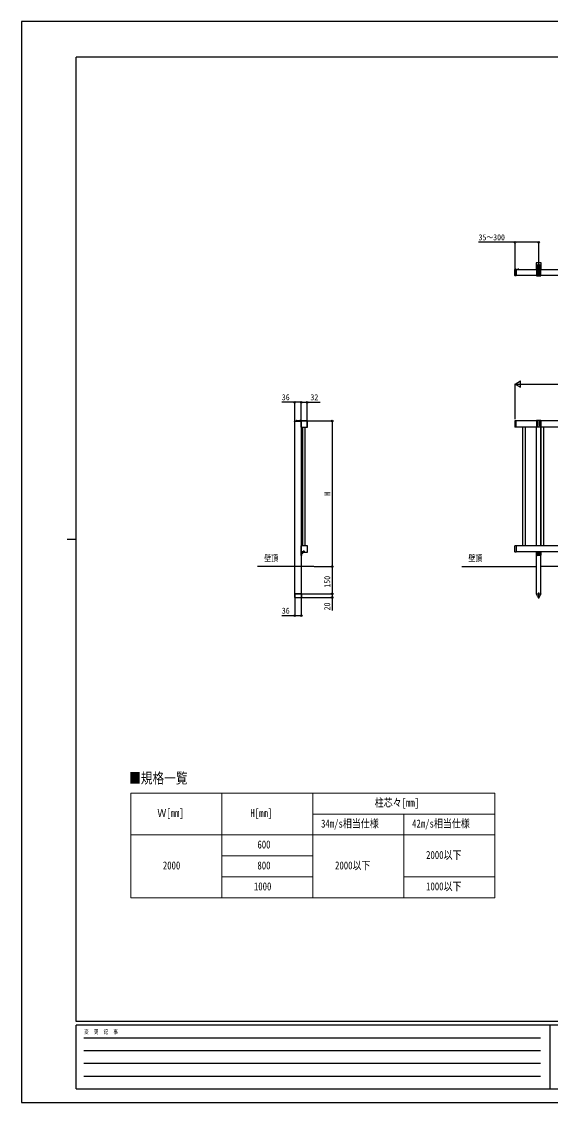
# Model space of a CAD drawing. Units: millimetres, scale not verified. Extents: x -4205 to 4205, y -2970 to 2970.
# Drawn here: x -4205 to -1301, y -2970 to 2970 of the extents above; entities that cross this region are included whole.
import ezdxf
from ezdxf.enums import TextEntityAlignment as Align

# ---------------------------------------------------------------- set-up
doc = ezdxf.new("R2010")
doc.units = ezdxf.units.MM
doc.header["$LTSCALE"] = 16
doc.layers.add('0-1_TABLE1', color=7, linetype='Continuous', lineweight=18)
for name, color, linetype in [('0-2_USER1', 3, 'Continuous'), ('0-3_YKK_A1', 4, 'Continuous'), ('0-4_YKK_D', 6, 'Continuous'), ('0-5_YKK_ZWAK', 7, 'Continuous')]:
    doc.layers.add(name, color=color, linetype=linetype)
doc.styles.add('ＭＳ ゴシック', font='')
doc.styles.get('ＭＳ ゴシック').set_extended_font_data('MS Gothic')

msp = doc.modelspace()

# ---------------------------------------------------------------- linework, layer by layer
at = {"layer": '0-1_TABLE1'}
for p, q in [((-3605.69, -1270.3), (-1605.69, -1270.3)), ((-3605.69, -1270.3), (-3605.69, -1845.3)), ((-3105.69, -1270.3), (-3105.69, -1845.3)), ((-2605.69, -1270.3), (-2605.69, -1845.3)), ((-1605.69, -1270.3), (-1605.69, -1845.3)), ((-2605.69, -1385.3), (-1605.69, -1385.3)), ((-2105.69, -1385.3), (-2105.69, -1845.3)), ((-3605.69, -1500.3), (-1605.69, -1500.3)), ((-3105.69, -1615.3), (-2605.69, -1615.3)), ((-3105.69, -1730.3), (-2605.69, -1730.3)), ((-2105.69, -1730.3), (-1605.69, -1730.3)), ((-3605.69, -1845.3), (-1605.69, -1845.3))]:
    msp.add_line(p, q, dxfattribs=at)
at = {"layer": '0-3_YKK_A1'}
for p, q in [((-1496.98, 1574.18), (-1496.98, 1607.82)), ((-1489.3, 1609.23), (-1496.04, 1608.82)), ((-1494.98, 1571.89), (-1494.98, 1610.22)), ((-1488.98, 1608.93), (-1488.98, 1608.25)), ((-1488.98, 1608.25), (-1488.98, 1573.75)), ((-1488.98, 1607), (-1377.98, 1607)), ((-1473.88, 1607), (-1481.08, 1607)), ((-1479.53, 1608.97), (-1478.63, 1607.15)), ((-1477.48, 1606.54), (-1478.63, 1607.15)), ((-1477.48, 1610.5), (-1477.48, 1603.93)), ((-1477.48, 1606.54), (-1476.34, 1607.15)), ((-1475.43, 1608.97), (-1476.34, 1607.15)), ((-1379.98, 1642.5), (-1379.98, 1609)), ((-1377.98, 1607), (-1379.98, 1609)), ((-1377.98, 1607), (-1377.98, 1606.71)), ((-1377.98, 1605.29), (-1377.98, 1591.71)), ((-1353.48, 1645), (-1377.48, 1645)), ((-1375.48, 1573.5), (-1375.48, 1632.2)), ((-1371.73, 1610.2), (-1359.23, 1610.2)), ((-1370.48, 1632.2), (-1370.48, 1573.5)), ((-1366.73, 1609.78), (-1367.56, 1609.78)), ((-1365.48, 1568.8), (-1365.48, 1647.63)), ((-1364.24, 1610.61), (-1363.41, 1610.61)), ((-1360.48, 1573.5), (-1360.48, 1632.2)), ((-1355.48, 1632.2), (-1355.48, 1573.5)), ((-1350.98, 1609), (-1352.98, 1607)), ((-1352.98, 1607), (-636.98, 1607)), ((-1352.98, 1606.71), (-1352.98, 1607)), ((-1352.98, 1591.71), (-1352.98, 1605.29)), ((-1350.98, 1609), (-1350.98, 1642.5)), ((-1489.3, 1572.77), (-1496.04, 1573.18)), ((-1377.98, 1575), (-1488.98, 1575)), ((-1488.98, 1573.75), (-1488.98, 1573.07)), ((-1377.98, 1590.29), (-1377.98, 1573.5)), ((-1377.98, 1575), (-1374.48, 1575)), ((-1377.98, 1573.5), (-1375.48, 1573.5)), ((-1371.48, 1572.5), (-1374.48, 1572.5)), ((-1372.48, 1574), (-1373.48, 1574)), ((-1371.48, 1575), (-1359.48, 1575)), ((-1370.48, 1573.5), (-1360.48, 1573.5)), ((-1359.48, 1572.5), (-1356.48, 1572.5)), ((-1358.48, 1574), (-1357.48, 1574)), ((-1356.48, 1575), (-1352.98, 1575)), ((-1355.48, 1573.5), (-1352.98, 1573.5)), ((-1352.98, 1573.5), (-1352.98, 1590.29)), ((-636.98, 1575), (-1352.98, 1575)), ((-2706.98, 771.9), (-2706.98, 774.9)), ((-2705.48, 776.4), (-2637.99, 776.4)), ((-2695.68, 777.4), (-2637.69, 777.4)), ((-2668.2, 776.4), (-2676.16, 776.4)), ((-2674.26, 778.48), (-2673.33, 776.61)), ((-2668.98, 776.4), (-2673.48, 771.9)), ((-2673.33, 776.61), (-2672.18, 776)), ((-2672.61, 778.88), (-2672.61, 778)), ((-2672.18, 779.9), (-2672.18, 774.25)), ((-2671.21, 775.13), (-2671.21, 741.63)), ((-2636.98, 774.9), (-2670.48, 774.9)), ((-2635.73, 776.11), (-2670.23, 776.11)), ((-2668.98, 774.9), (-2668.98, 52)), ((-2668.69, 776.4), (-2668.69, 774.9)), ((-2667.27, 776.4), (-2667.27, 774.9)), ((-2637.27, 741.4), (-2636.98, 774.9)), ((-2635.77, 741.39), (-2635.49, 773.88)), ((-2634.75, 741.63), (-2634.75, 775.13)), ((-2634.73, 745.88), (-2634.49, 774.17)), ((-1496.98, 774.7), (-1496.98, 742.06)), ((-1489.3, 776.11), (-1496.04, 775.7)), ((-1377.98, 775), (-1488.98, 775)), ((-1375.48, 777), (-1377.98, 777)), ((-1377.98, 777), (-1377.98, 743.98)), ((-1375.48, 777), (-1375.48, 750.5)), ((-1374.48, 778), (-1371.48, 778)), ((-1360.48, 777), (-1370.48, 777)), ((-1370.48, 777), (-1370.48, 750.5)), ((-1360.48, 777), (-1360.48, 750.5)), ((-1356.48, 778), (-1359.48, 778)), ((-1352.98, 777), (-1355.48, 777)), ((-1355.48, 777), (-1355.48, 750.5)), ((-1352.98, 777), (-1352.98, 743.98)), ((-636.98, 775), (-1352.98, 775)), ((-1352.98, 743.86), (-1352.98, 775)), ((-2673.48, 771.9), (-2706.98, 771.9)), ((-2704.98, -25), (-2704.98, 771.9)), ((-2670.23, 740.65), (-2670.01, 740.65)), ((-2670.01, 740.65), (-2669.73, 740.84)), ((-2662.48, 741.01), (-2662.48, 88.99)), ((-2660.98, 740.9), (-2644.98, 740.9)), ((-2647.48, 89), (-2647.48, 741)), ((-2644.98, 740.9), (-2643.98, 740.84)), ((-2643.98, 740.84), (-2636.23, 740.84)), ((-2637.27, 741.4), (-2635.77, 741.39)), ((-2635.95, 740.65), (-2636.23, 740.84)), ((-2635.95, 740.65), (-2635.73, 740.65)), ((-1489.3, 740.65), (-1496.04, 741.06)), ((-1488.98, 740.95), (-1488.98, 741.63)), ((500.52, 741), (-1488.98, 741)), ((-1452.48, 89), (-1452.48, 741)), ((-1437.48, 89), (-1437.48, 741)), ((-1377.98, 89), (-1377.98, 741)), ((-1375.98, 741.98), (-1366.19, 741.98)), ((-1364.76, 741.98), (-1354.98, 741.98)), ((-1352.98, 89), (-1352.98, 741)), ((-1352.48, 89), (-1352.48, 741)), ((-1337.48, 89), (-1337.48, 741)), ((-2671.21, 88.37), (-2671.21, 54.87)), ((-2670.01, 89.35), (-2670.23, 89.35)), ((-2670.01, 89.35), (-2669.73, 89.16)), ((-2661.98, 89.16), (-2669.73, 89.16)), ((-2660.98, 89.1), (-2661.98, 89.16)), ((-2644.98, 89.1), (-2660.98, 89.1)), ((-2658.18, 62), (-2658.68, 61.5)), ((-2658.18, 62), (-2655.68, 62)), ((-2655.18, 60), (-2655.18, 55.5)), ((-2653.68, 60), (-2653.68, 56)), ((-2635.95, 89.35), (-2636.23, 89.16)), ((-2635.73, 89.35), (-2635.95, 89.35)), ((-2634.75, 54.87), (-2634.75, 88.37)), ((-1496.98, 55.3), (-1496.98, 87.94)), ((-1489.3, 89.35), (-1496.04, 88.94)), ((-1488.98, 89.05), (-1488.98, 88.37)), ((500.52, 89), (-1488.98, 89)), ((-2659.98, 47), (-2673.02, 47)), ((-2670.23, 53.89), (-2635.73, 53.89)), ((-2668.98, 36), (-2668.98, 52.5)), ((-2668.98, 52), (-2668.98, 36)), ((-2668.98, 36), (-2668.98, -25)), ((-2667.48, 36), (-2668.98, 36)), ((-2667.48, 36), (-2668.98, 36)), ((-2667.48, 53), (-2667.48, 36)), ((-2667.48, 51.25), (-2667.48, 45)), ((-2667.48, 51.25), (-2666.97, 51.25)), ((-2667.48, 42.75), (-2667.48, 49)), ((-2667.48, 42.75), (-2666.97, 42.75)), ((-2666.98, 53.5), (-2656.18, 53.5)), ((-2666.97, 51.25), (-2666.97, 45)), ((-2666.97, 42.75), (-2666.97, 49)), ((-2655.68, 55), (-2666.48, 55)), ((-2666.48, 42), (-2666.48, 51.5)), ((-2665.48, 52.5), (-2656.18, 52.5)), ((-2652.68, 58), (-2652.68, 56)), ((-1489.3, 53.89), (-1496.04, 54.3)), ((500.52, 55), (-1488.98, 55)), ((-1377.98, -175), (-1377.98, 55)), ((-1376.48, 38), (-1376.48, 55)), ((-1374.48, 52.8), (-1376.48, 52.8)), ((-1374.48, 55), (-1374.48, 40.5)), ((-1356.48, 36), (-1374.48, 36)), ((-1373.48, 51.93), (-1371.48, 51.93)), ((-1370.48, 40.5), (-1370.48, 55)), ((-1360.48, 52.8), (-1370.48, 52.8)), ((-1360.48, 55), (-1360.48, 40.5)), ((-1357.48, 51.93), (-1359.48, 51.93)), ((-1356.48, 40.5), (-1356.48, 55)), ((-1354.48, 52.8), (-1356.48, 52.8)), ((-1354.48, 55), (-1354.48, 38)), ((-1352.98, -175), (-1352.98, 55)), ((-2599.64, -25), (-2908.85, -25)), ((-2668.98, -25), (-2668.98, -175)), ((-1787.26, -25), (-1377.98, -25)), ((-636.98, -25), (-1352.98, -25)), ((-2668.78, -176), (-2705.18, -176)), ((-1378.18, -176), (-1378.18, -175)), ((-1369.94, -192.26), (-1378.18, -176)), ((-1377.98, -175), (-1352.98, -175)), ((-1365.48, -200.51), (-1365.48, -168.04)), ((-1361.02, -192.26), (-1352.78, -176)), ((-2705.18, -195), (-2668.78, -195))]:
    msp.add_line(p, q, dxfattribs=at)
for points in [[(-1367.56, 1609.78), (-1367.56, 1610.61), (-1366.73, 1610.61)], [(-1365.9, 1611.44), (-1365.9, 1612.27), (-1365.07, 1612.27), (-1365.07, 1611.44)], [(-1365.07, 1608.95), (-1365.07, 1608.12), (-1365.9, 1608.12), (-1365.9, 1608.95)], [(-1363.41, 1610.61), (-1363.41, 1609.78), (-1364.24, 1609.78)], [(-2671.76, 778.88), (-2671.76, 778), (-2672.61, 778)], [(-2670.11, 778.48), (-2671.04, 776.61), (-2672.18, 776)], [(-1488.98, 741.63), (-1488.98, 775.13), (-1488.98, 775.81)], [(-2669.73, 740.84), (-2661.98, 740.84), (-2660.98, 740.9)], [(-2658.68, 61.5), (-2658.68, 60.5), (-2655.68, 60.5)], [(-2636.23, 89.16), (-2643.98, 89.16), (-2644.98, 89.1)], [(-1488.98, 88.37), (-1488.98, 54.87), (-1488.98, 54.19)], [(-2665.38, 49.08), (-2667.29, 48.15), (-2667.9, 47)], [(-2665.38, 44.93), (-2667.29, 45.86), (-2667.9, 47)], [(-2668.98, -175), (-2704.98, -175), (-2704.98, -25)], [(-2705.18, -195), (-2705.18, -175), (-2668.78, -175), (-2668.78, -195)], [(-1378.18, -175), (-1352.78, -175), (-1352.78, -176)]]:
    msp.add_lwpolyline(points, dxfattribs=at)
for centre, radius in [((-1365.48, 1610.2), 4.25), ((-1365.48, 47), 2.1), ((-1365.48, 40), 0.65)]:
    msp.add_circle(centre, radius, dxfattribs=at)
for centre, radius, start, end in [((-1495.98, 1607.82), 1, 93.5, 180), ((-1489.28, 1608.93), 0.3, 0, 93.5), ((-1481.08, 1607.15), 0.154, 152.71904, 270), ((-1477.48, 1605.3), 4.2, 27.28096, 152.71904), ((-1473.88, 1607.15), 0.154, 270, 27.28096), ((-1377.48, 1642.5), 2.5, 90, 180), ((-1378.68, 1606), 1, 314.427, 45.573), ((-1372.98, 1632.2), 2.5, 0, 180), ((-1366.73, 1611.44), 0.83, 270, 0), ((-1366.73, 1608.95), 0.83, 0, 90), ((-1364.24, 1611.44), 0.83, 180, 270), ((-1364.24, 1608.95), 0.83, 90, 180), ((-1357.98, 1632.2), 2.5, 0, 180), ((-1353.48, 1642.5), 2.5, 0, 90), ((-1352.28, 1606), 1, 134.427, 225.573), ((-1495.98, 1574.18), 1, 180, 266.5), ((-1489.28, 1573.07), 0.3, 266.5, 0), ((-1378.68, 1591), 1, 314.427, 45.573), ((-1374.48, 1573.5), 1, 180, 270), ((-1373.48, 1575), 1, 180, 270), ((-1372.48, 1575), 1, 270, 0), ((-1371.48, 1573.5), 1, 270, 0), ((-1359.48, 1573.5), 1, 180, 270), ((-1358.48, 1575), 1, 180, 270), ((-1357.48, 1575), 1, 270, 0), ((-1356.48, 1573.5), 1, 270, 0), ((-1352.28, 1591), 1, 134.427, 225.573), ((-2705.48, 774.9), 1.5, 90, 180), ((-2695.68, 776.4), 1, 90, 180), ((-2676.16, 776.67), 0.274, 142.28591, 270), ((-2672.18, 773.6), 5.3, 94.59941, 142.28591), ((-2672.18, 773.6), 5.3, 37.71409, 85.40059), ((-2670.23, 775.13), 0.981, 90, 180), ((-2668.2, 776.67), 0.274, 270, 37.71409), ((-2637.99, 773.9), 2.5, 359.5, 90), ((-2637.69, 774.2), 3.2, 359.5, 90), ((-2635.73, 775.13), 0.981, 0, 90), ((-1495.98, 774.7), 1, 93.5, 180), ((-1489.28, 775.81), 0.3, 0, 93.5), ((-1377.98, 775), 2, 90, 180), ((-1374.48, 777), 1, 90, 180), ((-1371.48, 777), 1, 0, 90), ((-1359.48, 777), 1, 90, 180), ((-1356.48, 777), 1, 0, 90), ((-1352.98, 775), 2, 0, 90), ((-2670.23, 741.63), 0.981, 180, 270), ((-2635.73, 745.89), 1, 269.5, 359.5), ((-2635.73, 741.63), 0.981, 270, 0), ((-1495.98, 742.06), 1, 180, 266.5), ((-1489.28, 740.95), 0.3, 266.5, 0), ((-1375.98, 743.98), 2, 180, 270), ((-1372.98, 750.5), 2.5, 179.99998, 0.00004), ((-1365.48, 741.28), 1, 44.427, 135.573), ((-1357.98, 750.5), 2.5, 179.99998, 0.00004), ((-1354.98, 743.98), 2, 270, 0), ((-2670.23, 88.37), 0.981, 90, 180), ((-2655.68, 60), 2, 0, 90), ((-2655.68, 60), 0.5, 0, 90), ((-2635.73, 88.37), 0.981, 0, 90), ((-1495.98, 87.94), 1, 93.5, 180), ((-1489.28, 89.05), 0.3, 0, 93.5), ((-2670.23, 54.87), 0.981, 180, 270), ((-2666.48, 52.5), 2.5, 90, 180), ((-2666.98, 53), 0.5, 90, 180), ((-2667.48, 42), 1, 270, 0), ((-2667.48, 42), 1, 270, 0), ((-2670.51, 47), 5.53, 43.21261, 50.20587), ((-2670.51, 47), 5.53, 309.79413, 316.78739), ((-2665.48, 51.5), 1, 90, 180), ((-2670.51, 47), 5.53, 316.78739, 43.21261), ((-2656.18, 56), 2.5, 270, 0), ((-2656.18, 56), 3.5, 270, 0), ((-2655.68, 55.5), 0.5, 270, 0), ((-2653.68, 58), 1, 0, 90), ((-2635.73, 54.87), 0.981, 270, 0), ((-1495.98, 55.3), 1, 180, 266.5), ((-1489.28, 54.19), 0.3, 266.5, 0), ((-1374.48, 38), 2, 180, 270), ((-1373.48, 52.93), 1, 180, 270), ((-1372.48, 40.5), 2, 180, 0), ((-1371.48, 52.93), 1, 270, 0), ((-1359.48, 52.93), 1, 180, 270), ((-1358.48, 40.5), 2, 180, 0), ((-1357.48, 52.93), 1, 270, 0), ((-1356.48, 38), 2, 270, 0), ((-1365.48, -190), 5, 206.87405, 333.12595)]:
    msp.add_arc(centre, radius, start, end, dxfattribs=at)
at = {"layer": '0-4_YKK_D'}
for p, q in [((-1494.98, 1611.22), (-1494.98, 1758)), ((-1365.48, 1648.71), (-1365.48, 1758)), ((-1494.98, 977.98), (-1464.67, 995.48)), ((-1494.98, 784.14), (-1494.98, 978.98)), ((-1494.98, 977.98), (-1464.67, 960.48)), ((-1494.98, 977.98), (-1434.36, 977.98)), ((-1464.67, 960.48), (-1464.67, 995.48)), ((-1459.98, 977.98), (470.02, 977.98)), ((-2704.98, 772.9), (-2704.98, 878.98)), ((-2668.98, 775.9), (-2668.98, 878.98)), ((-2668.98, 772.9), (-2668.98, 878.98)), ((-2636.98, 771.82), (-2636.98, 878.98)), ((-2651.96, 775), (-2498.64, 775)), ((-2499.64, 775), (-2499.64, -25)), ((-2598.64, -25), (-2498.64, -25)), ((-2598.64, -25), (-2498.64, -25)), ((-2499.64, -25), (-2499.64, -175)), ((-2704.98, -176), (-2704.98, -296)), ((-2668.98, -176), (-2668.98, -296)), ((-2667.78, -175), (-2498.64, -175)), ((-2667.78, -175), (-2498.64, -175)), ((-2667.78, -195), (-2498.64, -195))]:
    msp.add_line(p, q, dxfattribs=at)
for points in [[(-1365.48, 1757), (-1494.98, 1757), (-1696.38, 1757)], [(-2668.98, 877.98), (-2704.98, 877.98), (-2776.78, 877.98)], [(-2668.98, 877.98), (-2636.98, 877.98), (-2565.18, 877.98)], [(-2499.64, -175), (-2499.64, -195), (-2499.64, -266.8)], [(-2668.98, -295), (-2704.98, -295), (-2776.78, -295)]]:
    msp.add_lwpolyline(points, dxfattribs=at)
for centre in [(-1494.98, 1757), (-1365.48, 1757), (-2704.98, 877.98), (-2668.98, 877.98), (-2668.98, 877.98), (-2636.98, 877.98), (-2499.64, 775), (-2499.64, -25), (-2499.64, -25), (-2499.64, -175), (-2499.64, -175), (-2499.64, -195), (-2704.98, -295), (-2668.98, -295)]:
    msp.add_circle(centre, 4.25, dxfattribs=at)
at = {"layer": '0-5_YKK_ZWAK'}
for p, q in [((3895.02, 2775), (-3904.98, 2775)), ((-3904.98, -2525), (-3904.98, 2775)), ((-3954.98, 125), (-3904.98, 125)), ((3895.02, -2525), (-3904.98, -2525)), ((-1304.98, -2545), (-3904.98, -2545)), ((-3904.98, -2895), (-3904.98, -2545)), ((-1304.98, -2545), (-1304.98, -2895)), ((-4.98, -2545), (-1304.98, -2545)), ((-3862.48, -2615), (-1354.98, -2615)), ((-3862.48, -2685), (-1354.98, -2685)), ((-3862.48, -2755), (-1354.98, -2755)), ((-3862.48, -2825), (-1354.98, -2825)), ((-3904.98, -2895), (-1304.98, -2895)), ((-1304.98, -2895), (-4.98, -2895))]:
    msp.add_line(p, q, dxfattribs=at)
msp.add_lwpolyline([(-4205, -2970), (4205, -2970), (4205, 2970), (-4205, 2970)], close=True, dxfattribs=at)

# ---------------------------------------------------------------- texts
at = {"layer": '0-1_TABLE1', "style": 'ＭＳ ゴシック', "width": 0.8}
for s, p in [('柱芯々[mm]', (-2265.69, -1357.8)), ('Ｗ[mm]', (-3459.69, -1415.3)), ('H[mm]', (-2948.49, -1415.3)), ('34m/s相当仕様', (-2560.49, -1472.8)), ('42m/s相当仕様', (-2060.49, -1472.8)), ('600', (-2910.09, -1587.8)), ('2000以下', (-1983.69, -1645.3)), ('2000', (-3429.29, -1702.8)), ('800', (-2910.09, -1702.8)), ('2000以下', (-2483.69, -1702.8)), ('1000', (-2929.29, -1817.8)), ('1000以下', (-1983.69, -1817.8))]:
    msp.add_text(s, height=43.99, dxfattribs=at).set_placement(p, align=Align.BOTTOM_LEFT)
at = {"layer": '0-2_USER1', "style": 'ＭＳ ゴシック', "width": 0.8}
for s, height, p in [('壁頂', 33.99, (-2872.7, -6.29)), ('壁頂', 33.99, (-1751.11, -6.29)), ('■規格一覧', 58.65, (-3614.22, -1234.72))]:
    msp.add_text(s, height=height, dxfattribs=at).set_placement(p, align=Align.BOTTOM_LEFT)
at = {"layer": '0-4_YKK_D', "style": 'ＭＳ ゴシック', "width": 0.8}
for s, p in [('35～300', (-1695.38, 1758)), ('36', (-2775.78, 878.98)), ('32', (-2618.98, 878.98)), ('36', (-2775.78, -294))]:
    msp.add_text(s, height=32.99, dxfattribs=at).set_placement(p, align=Align.BOTTOM_LEFT)
for s, p in [('H', (-2500.44, 363)), ('150', (-2500.44, -140.8)), ('20', (-2500.64, -265.8))]:
    msp.add_text(s, height=32.99, rotation=90, dxfattribs=at).set_placement(p, align=Align.BOTTOM_LEFT)
at = {"layer": '0-5_YKK_ZWAK', "style": 'ＭＳ ゴシック', "width": 0.8}
msp.add_text('変  更  記  事', height=21.99, dxfattribs=at).set_placement((-3861.31, -2600), align=Align.BOTTOM_LEFT)

doc.saveas('drawing.dxf')
